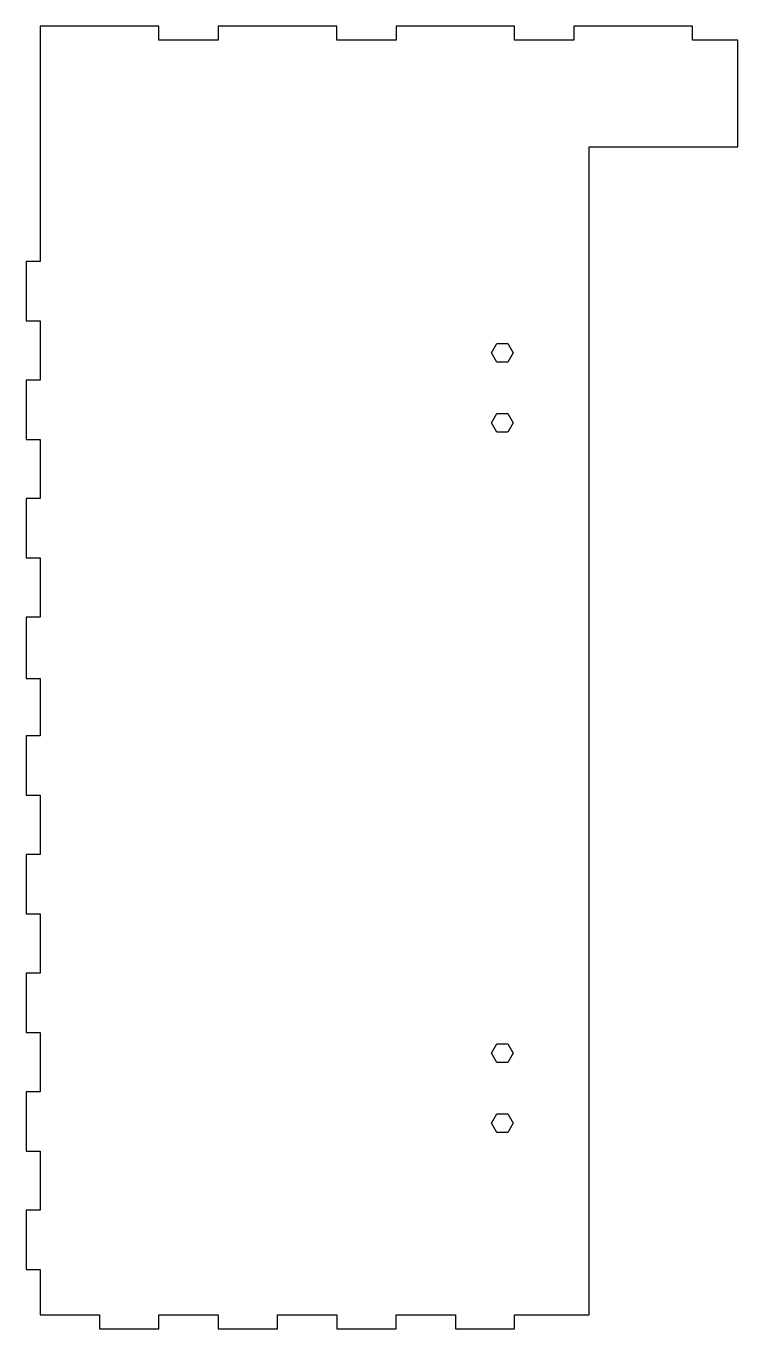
# Model space of a CAD drawing. Header units: millimetres. Extents: x -914 to -610, y 0 to 558.
import ezdxf

# ---------------------------------------------------------------- set-up
doc = ezdxf.new("R2010")
doc.units = ezdxf.units.MM
doc.layers.get('0').update_dxf_attribs({"linetype": 'CONTINUOUS'})

msp = doc.modelspace()

# ---------------------------------------------------------------- linework, layer by layer
for points in [[(-609.6, 506.23), (-609.6, 552), (-629, 552), (-629, 558), (-679.8, 558), (-679.8, 552), (-705.2, 552), (-705.2, 558), (-756, 558), (-756, 552), (-781.4, 552), (-781.4, 558), (-832.2, 558), (-832.2, 552), (-857.6, 552), (-857.6, 558), (-908.4, 558), (-908.4, 457.2), (-914.4, 457.2), (-914.4, 431.8), (-908.4, 431.8), (-908.4, 406.4), (-914.4, 406.4), (-914.4, 381), (-908.4, 381), (-908.4, 355.6), (-914.4, 355.6), (-914.4, 330.2), (-908.4, 330.2), (-908.4, 304.8), (-914.4, 304.8), (-914.4, 278.6), (-908.4, 278.6), (-908.4, 254), (-914.4, 254), (-914.4, 228.6), (-908.4, 228.6), (-908.4, 203.2), (-914.4, 203.2), (-914.4, 177.8), (-908.4, 177.8), (-908.4, 152.4), (-914.4, 152.4), (-914.4, 127), (-908.4, 127), (-908.4, 101.6), (-914.4, 101.6), (-914.4, 76.2), (-908.4, 76.2), (-908.4, 50.8), (-914.4, 50.8), (-914.4, 25.4), (-908.4, 25.4), (-908.4, 6), (-883, 6), (-883, 0), (-857.6, 0), (-857.6, 6), (-832.2, 6), (-832.2, 0), (-806.8, 0), (-806.8, 6), (-781.4, 6), (-781.4, 0), (-756, 0), (-756, 6), (-730.6, 6), (-730.6, 0), (-705.2, 0), (-705.2, 6), (-673.28, 6), (-673.28, 506.23)], [(-708.17, 422.07), (-705.86, 418.07), (-708.17, 414.07), (-712.79, 414.07), (-715.09, 418.07), (-712.79, 422.07)], [(-708.17, 392.1), (-705.86, 388.1), (-708.17, 384.1), (-712.79, 384.1), (-715.09, 388.1), (-712.79, 392.1)], [(-708.17, 122.07), (-705.86, 118.07), (-708.17, 114.07), (-712.79, 114.07), (-715.09, 118.07), (-712.79, 122.07)], [(-708.17, 92.1), (-705.86, 88.1), (-708.17, 84.1), (-712.79, 84.1), (-715.09, 88.1), (-712.79, 92.1)]]:
    msp.add_lwpolyline(points, close=True)

doc.saveas('drawing.dxf')
